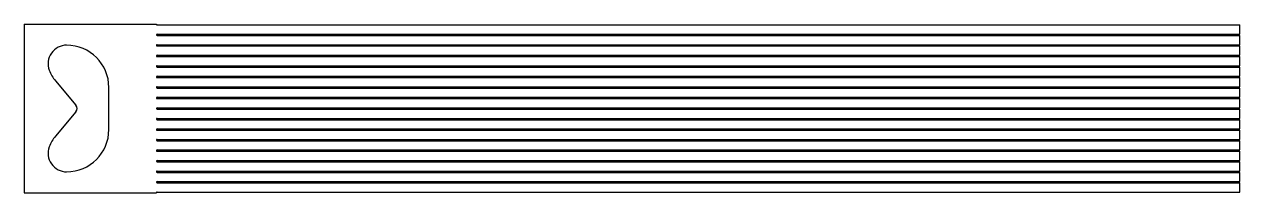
# Model space of a CAD drawing. Header units: millimetres. Extents: x 2 to 48, y 1.9 to 8.3.
import ezdxf

# ---------------------------------------------------------------- set-up
doc = ezdxf.new("R2010")
doc.units = ezdxf.units.MM

msp = doc.modelspace()

# ---------------------------------------------------------------- linework, layer by layer
at = {"color": 7, "linetype": 'Continuous', "lineweight": 25}
for p, q in [((1.975, 8.313), (1.975, 1.93)), ((1.975, 8.313), (6.975, 8.313)), ((7, 8.288), (47.975, 8.288)), ((47.975, 7.939), (47.975, 8.288)), ((7, 7.939), (47.975, 7.939)), ((7, 7.889), (47.975, 7.889)), ((47.975, 7.54), (47.975, 7.889)), ((7, 7.54), (47.975, 7.54)), ((7, 7.49), (47.975, 7.49)), ((47.975, 7.141), (47.975, 7.49)), ((7, 7.141), (47.975, 7.141)), ((7, 7.091), (47.975, 7.091)), ((47.975, 6.742), (47.975, 7.091)), ((7, 6.742), (47.975, 6.742)), ((7, 6.692), (47.975, 6.692)), ((47.975, 6.343), (47.975, 6.692)), ((3.157, 6.168), (3.928, 5.25)), ((7, 6.343), (47.975, 6.343)), ((7, 6.293), (47.975, 6.293)), ((47.975, 5.944), (47.975, 6.293)), ((5.175, 4.321), (5.175, 5.921)), ((7, 5.944), (47.975, 5.944)), ((7, 5.894), (47.975, 5.894)), ((7, 5.545), (47.975, 5.545)), ((47.975, 5.545), (47.975, 5.894)), ((7, 5.495), (47.975, 5.495)), ((7, 5.146), (47.975, 5.146)), ((7, 5.096), (47.975, 5.096)), ((47.975, 5.146), (47.975, 5.495)), ((47.975, 4.747), (47.975, 5.096)), ((3.928, 4.993), (3.157, 4.074)), ((7, 4.747), (47.975, 4.747)), ((7, 4.697), (47.975, 4.697)), ((47.975, 4.348), (47.975, 4.697)), ((7, 4.348), (47.975, 4.348)), ((7, 4.298), (47.975, 4.298)), ((47.975, 3.949), (47.975, 4.298)), ((7, 3.949), (47.975, 3.949)), ((7, 3.899), (47.975, 3.899)), ((47.975, 3.55), (47.975, 3.899)), ((7, 3.55), (47.975, 3.55)), ((7, 3.5), (47.975, 3.5)), ((47.975, 3.151), (47.975, 3.5)), ((7, 3.151), (47.975, 3.151)), ((7, 3.101), (47.975, 3.101)), ((47.975, 2.752), (47.975, 3.101)), ((7, 2.752), (47.975, 2.752)), ((7, 2.702), (47.975, 2.702)), ((7, 2.354), (47.975, 2.354)), ((7, 2.304), (47.975, 2.304)), ((47.975, 2.354), (47.975, 2.702)), ((47.975, 1.955), (47.975, 2.304)), ((1.975, 1.93), (6.975, 1.93)), ((7, 1.955), (47.975, 1.955))]:
    msp.add_line(p, q, dxfattribs=at)
for centre, radius, start, end in [((7, 8.313), 0.025, 180, 270), ((7, 7.914), 0.025, 90, 270), ((3.575, 6.821), 0.7, 90, 200.6528), ((3.575, 5.921), 1.6, 0, 90), ((7, 7.515), 0.025, 90, 270), ((7, 7.116), 0.025, 90, 270), ((4.23, 7.068), 1.4, 200.6528, 220), ((7, 6.717), 0.025, 90, 270), ((7, 6.318), 0.025, 90, 270), ((7, 5.919), 0.025, 90, 270), ((7, 5.52), 0.025, 90, 270), ((3.775, 5.121), 0.2, 320, 40), ((7, 5.121), 0.025, 90, 270), ((7, 4.722), 0.025, 90, 270), ((3.575, 4.321), 1.6, 270, 0), ((7, 4.323), 0.025, 90, 270), ((4.23, 3.174), 1.4, 140, 159.3472), ((7, 3.924), 0.025, 90, 270), ((3.575, 3.421), 0.7, 159.3472, 270), ((7, 3.525), 0.025, 90, 270), ((7, 3.126), 0.025, 90, 270), ((7, 2.727), 0.025, 90, 270), ((7, 2.329), 0.025, 90, 270), ((7, 1.93), 0.025, 90, 180)]:
    msp.add_arc(centre, radius, start, end, dxfattribs=at)

doc.saveas('drawing.dxf')
